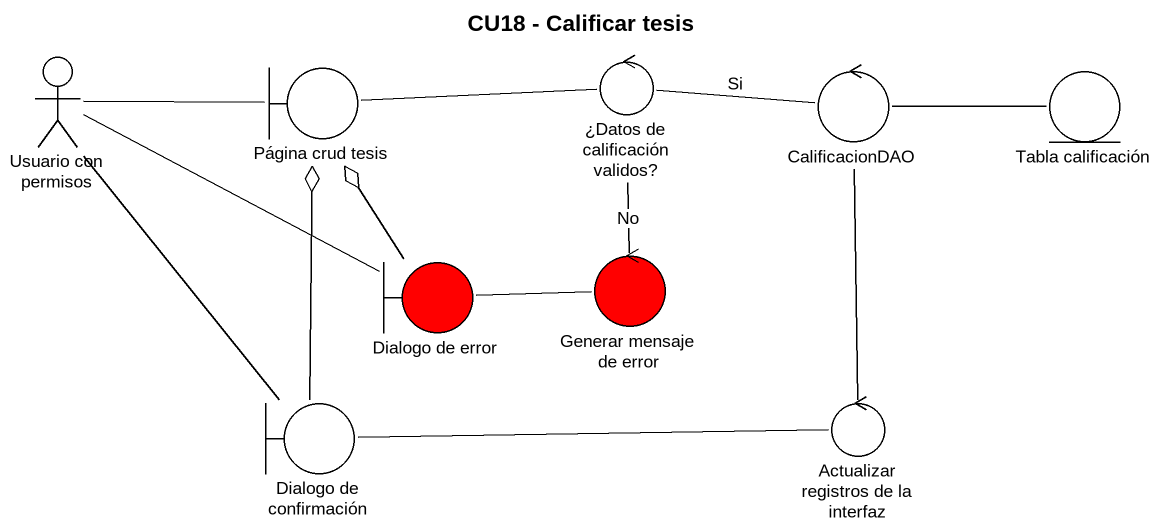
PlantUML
@startuml
title CU18 - Calificar tesis
actor "Usuario con permisos" as Usuario_con_permisos
boundary "Página crud tesis" as Página_crud_tesis
control "¿Datos de calificación validos?" as Datos_de_calificación
control CalificacionDAO
entity "Tabla calificación" as Tabla_calificación
boundary "Dialogo de error" as Dialogo_de_error #FF0000
control "Generar mensaje de error" as Generar_mensaje_de_error #FF0000
boundary "Dialogo de confirmación" as Dialogo_de_confirmación
control "Actualizar registros de la interfaz" as Actualizar_registros_de_la
Usuario_con_permisos -right- Página_crud_tesis
Página_crud_tesis -right- Datos_de_calificación
Datos_de_calificación -right- CalificacionDAO : Si
Datos_de_calificación -- Generar_mensaje_de_error : No
CalificacionDAO -right- Tabla_calificación
CalificacionDAO -- Actualizar_registros_de_la
Dialogo_de_error -left- Usuario_con_permisos
Dialogo_de_error -up-o Página_crud_tesis
Generar_mensaje_de_error -left- Dialogo_de_error
Dialogo_de_confirmación -up- Usuario_con_permisos
Dialogo_de_confirmación -up-o Página_crud_tesis
Dialogo_de_confirmación -right- Actualizar_registros_de_la
@enduml
